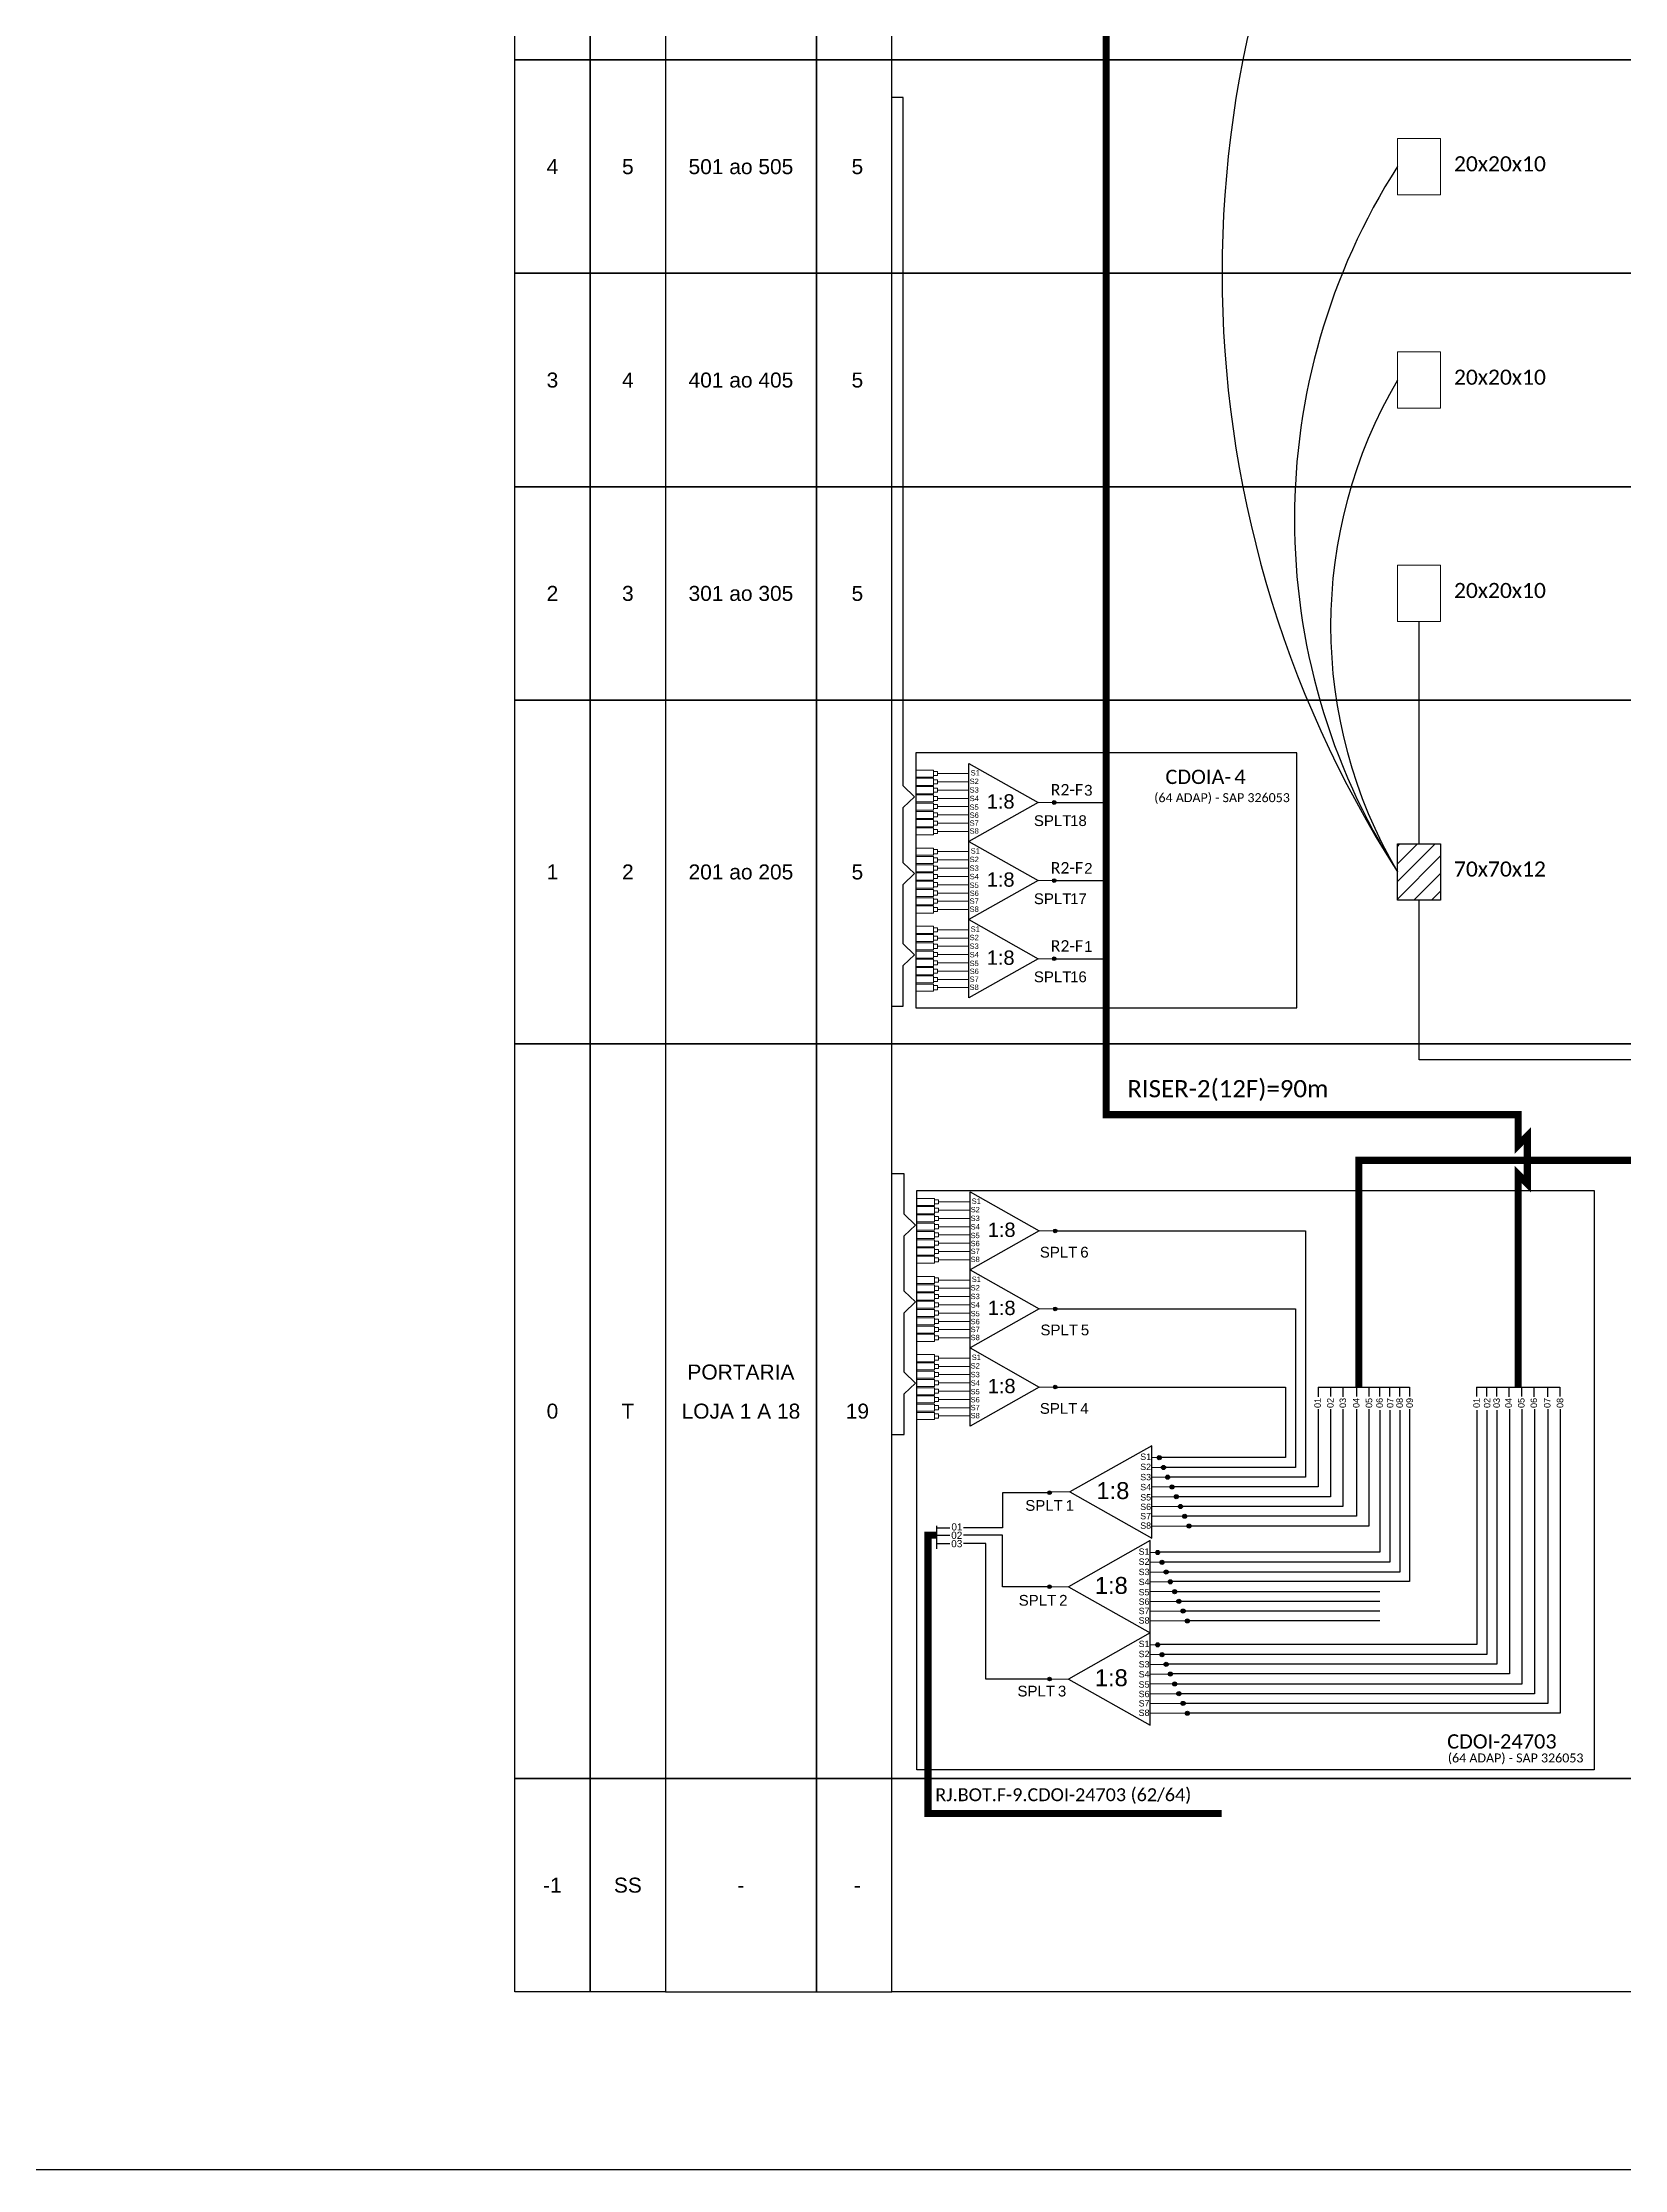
# Model space of a CAD drawing. Extents: x -89 to 749, y 705 to 1299.
# Drawn here: x 330 to 548.5, y 705 to 998.8 of the extents above; entities that cross this region are included whole.
import ezdxf
from ezdxf.enums import TextEntityAlignment as Align

# ---------------------------------------------------------------- set-up
doc = ezdxf.new("R2010")
doc.units = 0
doc.styles.add('ARIAL', font='arial.ttf')
doc.styles.get("Standard").update_dxf_attribs({"font": 'arial.ttf'})
doc.styles.add('WMF-Calibri0', font='calibri.ttf')
doc.linetypes.add('RESERVA', pattern='A,0.5,-0.15,["RESERVA",Standard,S=0.18,R=0,X=0,Y=-0.1],-1.3', length=1.95)

# ---------------------------------------------------------------- blocks, each defined once
blk = doc.blocks.new('SPLT_1-8_DIV_DIR')
h = blk.add_hatch(color=3)
h.dxf.hatch_style = 1
edge = h.paths.add_edge_path()
edge.add_arc((12.77, 4.04), 0.242, 0, 360)
h = blk.add_hatch(color=3)
h.dxf.hatch_style = 1
edge = h.paths.add_edge_path()
edge.add_arc((13.27, 2.88), 0.242, 0, 360)
h = blk.add_hatch(color=3)
h.dxf.hatch_style = 1
edge = h.paths.add_edge_path()
edge.add_arc((13.77, 1.73), 0.242, 0, 360)
h = blk.add_hatch(color=3)
h.dxf.hatch_style = 1
edge = h.paths.add_edge_path()
edge.add_arc((14.27, 0.58), 0.242, 0, 360)
h = blk.add_hatch(color=3)
h.dxf.hatch_style = 1
edge = h.paths.add_edge_path()
edge.add_arc((14.77, -0.58), 0.242, 0, 360)
h = blk.add_hatch(color=3)
h.dxf.hatch_style = 1
edge = h.paths.add_edge_path()
edge.add_arc((15.27, -1.73), 0.242, 0, 360)
h = blk.add_hatch(color=3)
h.dxf.hatch_style = 1
edge = h.paths.add_edge_path()
edge.add_arc((15.77, -2.88), 0.242, 0, 360)
h = blk.add_hatch(color=3)
h.dxf.hatch_style = 1
edge = h.paths.add_edge_path()
edge.add_arc((16.27, -4.04), 0.242, 0, 360)
at = {"color": 1}
blk.add_lwpolyline([(11.89, 5.45), (2.22, 0), (11.89, -5.45), (11.89, 5.45)], dxfattribs=at)
at = {"color": 7, "lineweight": 0}
for points in [[(12.77, 4.04), (11.89, 4.04)], [(11.89, 2.88), (13.27, 2.88)], [(11.89, 1.73), (13.77, 1.73)], [(11.89, 0.58), (14.27, 0.58)], [(11.89, -0.58), (14.77, -0.58)], [(11.89, -1.73), (15.27, -1.73)], [(11.89, -2.88), (15.77, -2.88)], [(11.89, -4.04), (16.27, -4.04)]]:
    blk.add_lwpolyline(points, dxfattribs=at)
at = {"color": 1, "lineweight": 0}
blk.add_lwpolyline([(2.22, 0), (0, 0)], dxfattribs=at)
at = {"color": 3}
for centre in [(12.77, 4.04), (13.27, 2.88), (13.77, 1.73), (14.27, 0.58), (14.77, -0.58), (15.27, -1.73), (15.77, -2.88), (16.27, -4.04)]:
    blk.add_circle(centre, 0.242, dxfattribs=at)
at = {"color": 1, "style": 'ARIAL'}
for s, height, p in [('S1', 0.75, (10.52, 3.77)), ('S2', 0.75, (10.52, 2.58)), ('1:8', 2, (5.35, -0.85)), ('S3', 0.75, (10.52, 1.37)), ('S4', 0.75, (10.52, 0.19)), ('S5', 0.75, (10.52, -1.02)), ('S6', 0.75, (10.52, -2.14)), ('S7', 0.75, (10.52, -3.24)), ('S8', 0.75, (10.52, -4.36))]:
    blk.add_text(s, height=height, dxfattribs=at).set_placement(p)

msp = doc.modelspace()

# ---------------------------------------------------------------- hatches: boundary and pattern name
h = msp.add_hatch(color=3)
h.dxf.hatch_style = 1
edge = h.paths.add_edge_path()
edge.add_arc((469.73, 893.82), 0.254, 0, 360)
h = msp.add_hatch()
h.set_pattern_fill('ANSI31', color=1, scale=0.54)
h.set_pattern_definition([(45, (-352.3151, 110.4325), (-1.2123346, 1.2123346), [])])
h.paths.add_polyline_path([(517.15, 880.35), (523.11, 880.35), (523.11, 888.11), (517.15, 888.11)])
h = msp.add_hatch(color=3)
h.dxf.hatch_style = 1
edge = h.paths.add_edge_path()
edge.add_arc((469.73, 883.03), 0.254, 0, 360)
h = msp.add_hatch(color=3)
h.dxf.hatch_style = 1
edge = h.paths.add_edge_path()
edge.add_arc((469.73, 872.24), 0.254, 0, 360)
h = msp.add_hatch(color=3)
h.dxf.hatch_style = 1
edge = h.paths.add_edge_path()
edge.add_arc((469.73, 872.24), 0.254, 0, 360)
h = msp.add_hatch(color=3)
h.dxf.hatch_style = 1
edge = h.paths.add_edge_path()
edge.add_arc((469.87, 834.66), 0.254, 0, 360)
h = msp.add_hatch(color=3)
h.dxf.hatch_style = 1
edge = h.paths.add_edge_path()
edge.add_arc((469.87, 834.66), 0.254, 0, 360)
h = msp.add_hatch(color=3)
h.dxf.hatch_style = 1
edge = h.paths.add_edge_path()
edge.add_arc((469.87, 823.87), 0.254, 0, 360)
h = msp.add_hatch(color=3)
h.dxf.hatch_style = 1
edge = h.paths.add_edge_path()
edge.add_arc((469.87, 823.87), 0.254, 0, 360)
h = msp.add_hatch(color=3)
h.dxf.hatch_style = 1
edge = h.paths.add_edge_path()
edge.add_arc((469.87, 813.09), 0.254, 0, 360)
h = msp.add_hatch(color=3)
h.dxf.hatch_style = 1
edge = h.paths.add_edge_path()
edge.add_arc((469.87, 813.09), 0.254, 0, 360)
h = msp.add_hatch(color=3)
h.dxf.hatch_style = 1
edge = h.paths.add_edge_path()
edge.add_arc((469.09, 798.49), 0.254, 0, 360)
h = msp.add_hatch(color=3)
h.dxf.hatch_style = 1
edge = h.paths.add_edge_path()
edge.add_arc((469.09, 785.51), 0.254, 0, 360)
h = msp.add_hatch(color=3)
h.dxf.hatch_style = 1
edge = h.paths.add_edge_path()
edge.add_arc((469.09, 772.76), 0.254, 0, 360)

# ---------------------------------------------------------------- linework, layer by layer
at = {"color": 3}
msp.add_line((453.46, 793.62), (455.3, 793.62), dxfattribs=at)
at = {"color": 2}
for p, q in [((462.57, 792.63), (457.22, 792.63)), ((462.57, 785.51), (462.57, 792.63)), ((469.09, 785.51), (462.57, 785.51))]:
    msp.add_line(p, q, dxfattribs=at)
at = {"color": 7}
for p, q in [((460.3, 791.49), (457.22, 791.49)), ((460.3, 772.76), (460.3, 791.49)), ((469.09, 772.76), (460.3, 772.76))]:
    msp.add_line(p, q, dxfattribs=at)
msp.add_lwpolyline([(-89.32, 705.02), (749.25, 705.02), (749.25, 1299.02), (-89.32, 1299.02), (-89.32, 705.02)])
at = {"color": 5, "const_width": 0.99}
msp.add_lwpolyline([(662.18, 1196.84), (662.18, 830.68), (572.76, 830.68), (572.76, 844.4), (511.81, 844.4), (511.81, 813.09)], dxfattribs=at)
at = {"color": 6}
msp.add_lwpolyline([(533.83, 813.09, 0.99, 0.99, 0), (533.83, 842.45, 0.99, 0.99, 0), (535.1, 841.18, 0.99, 0.99, 0), (535.1, 847.78, 0.99, 0.99, 0), (533.83, 846.5, 0.99, 0.99, 0), (533.83, 850.71, 0.99, 0.99, 0), (476.92, 850.71, 0.99, 0.99, 0), (476.92, 1191.79, 0, 0, 0)], format="xyseb", dxfattribs=at)
for points in [[(395.2, 1025.85), (405.62, 1025.85), (405.62, 996.38), (395.2, 996.38)], [(405.62, 1025.85), (416.04, 1025.85), (416.04, 996.38), (405.62, 996.38)], [(436.87, 1025.85), (416.04, 1025.85), (416.04, 996.38), (436.87, 996.38)], [(447.28, 1025.85), (436.87, 1025.85), (436.87, 996.38), (447.28, 996.38)], [(447.28, 1025.85), (691.98, 1025.85), (691.98, 996.38), (447.28, 996.38)], [(395.2, 996.38), (405.62, 996.38), (405.62, 966.91), (395.2, 966.91)], [(405.62, 996.38), (416.04, 996.38), (416.04, 966.91), (405.62, 966.91)], [(436.87, 996.38), (416.04, 996.38), (416.04, 966.91), (436.87, 966.91)], [(447.28, 996.38), (436.87, 996.38), (436.87, 966.91), (447.28, 966.91)], [(447.28, 996.38), (691.98, 996.38), (691.98, 966.91), (447.28, 966.91)], [(395.2, 966.91), (405.62, 966.91), (405.62, 937.44), (395.2, 937.44)], [(405.62, 966.91), (416.04, 966.91), (416.04, 937.44), (405.62, 937.44)], [(436.87, 966.91), (416.04, 966.91), (416.04, 937.44), (436.87, 937.44)], [(447.28, 966.91), (436.87, 966.91), (436.87, 937.44), (447.28, 937.44)], [(447.28, 966.91), (691.98, 966.91), (691.98, 937.44), (447.28, 937.44)], [(395.2, 937.44), (405.62, 937.44), (405.62, 907.97), (395.2, 907.97)], [(405.62, 937.44), (416.04, 937.44), (416.04, 907.97), (405.62, 907.97)], [(436.87, 937.44), (416.04, 937.44), (416.04, 907.97), (436.87, 907.97)], [(447.28, 937.44), (436.87, 937.44), (436.87, 907.97), (447.28, 907.97)], [(447.28, 937.44), (691.98, 937.44), (691.98, 907.97), (447.28, 907.97)], [(395.2, 907.97), (405.62, 907.97), (405.62, 860.5), (395.2, 860.5)], [(405.62, 907.97), (416.04, 907.97), (416.04, 860.5), (405.62, 860.5)], [(436.87, 907.97), (416.04, 907.97), (416.04, 860.5), (436.87, 860.5)], [(447.28, 907.97), (436.87, 907.97), (436.87, 860.5), (447.28, 860.5)], [(447.28, 907.97), (691.98, 907.97), (691.98, 860.5), (447.28, 860.5)], [(395.2, 860.5), (405.62, 860.5), (405.62, 759.03), (395.2, 759.03)], [(405.62, 860.5), (416.04, 860.5), (416.04, 759.03), (405.62, 759.03)], [(436.87, 860.5), (416.04, 860.5), (416.04, 759.03), (436.87, 759.03)], [(447.28, 860.5), (436.87, 860.5), (436.87, 759.03), (447.28, 759.03)], [(447.28, 860.5), (691.98, 860.5), (691.98, 759.03), (447.28, 759.03)], [(395.2, 759.03), (405.62, 759.03), (405.62, 729.56), (395.2, 729.56)], [(405.62, 759.03), (416.04, 759.03), (416.04, 729.56), (405.62, 729.56)], [(436.87, 759.03), (416.04, 759.03), (416.04, 729.56), (436.87, 729.56)], [(447.28, 759.03), (436.87, 759.03), (436.87, 729.56), (447.28, 729.56)], [(447.28, 759.03), (691.98, 759.03), (691.98, 729.56), (447.28, 729.56)]]:
    msp.add_lwpolyline(points, close=True)
at = {"color": 3}
for points in [[(448.88, 891.08), (448.88, 893.13), (450.43, 894.62), (448.88, 896.11), (448.88, 991.17), (447.25, 991.17)], [(520.13, 888.11), (520.13, 918.82)], [(448.88, 876.9), (448.88, 882.51), (450.43, 884), (448.88, 885.49), (448.88, 891.08), (448.88, 891.08)], [(584.08, 852.88), (584.08, 858.28), (520.13, 858.28), (520.13, 880.35)], [(447.24, 865.69), (448.88, 865.69), (448.88, 871.29), (450.43, 872.79), (448.88, 874.28), (448.88, 876.9)], [(449.02, 831.92), (449.02, 833.97), (450.57, 835.46), (449.02, 836.95), (449.02, 842.54), (447.38, 842.54)], [(449.02, 817.74), (449.02, 823.35), (450.57, 824.84), (449.02, 826.33), (449.02, 831.92), (449.02, 831.92)], [(447.38, 806.53), (449.02, 806.53), (449.02, 812.14), (450.57, 813.63), (449.02, 815.12), (449.02, 817.74)], [(469.09, 798.49), (462.57, 798.49), (462.57, 793.62), (457.21, 793.62)]]:
    msp.add_lwpolyline(points, dxfattribs=at)
at = {"color": 0, "lineweight": 0}
for points in [[(517.15, 985.52), (523.11, 985.52), (523.11, 977.76), (517.15, 977.76)], [(517.15, 956.05), (523.11, 956.05), (523.11, 948.29), (517.15, 948.29)], [(517.15, 926.58), (523.11, 926.58), (523.11, 918.82), (517.15, 918.82)]]:
    msp.add_lwpolyline(points, close=True, dxfattribs=at)
at = {"color": 1}
for points in [[(503.23, 900.66), (450.63, 900.66), (450.63, 865.44), (503.23, 865.44)], [(517.15, 888.11), (523.11, 888.11), (523.11, 880.35), (517.15, 880.35)], [(450.77, 840.23), (544.32, 840.23), (544.32, 760.21), (450.77, 760.21)]]:
    msp.add_lwpolyline(points, close=True, dxfattribs=at)
for points in [[(457.96, 899.21), (467.53, 893.82), (457.96, 888.43), (457.96, 899.21)], [(457.96, 888.43), (467.53, 883.03), (457.96, 877.64), (457.96, 888.43)], [(457.96, 877.64), (467.53, 872.24), (457.96, 866.85), (457.96, 877.64)], [(458.1, 840.06), (467.67, 834.66), (458.1, 829.27), (458.1, 840.06)], [(458.1, 829.27), (467.67, 823.87), (458.1, 818.48), (458.1, 829.27)], [(458.1, 818.48), (467.67, 813.09), (458.1, 807.69), (458.1, 818.48)], [(453.46, 793.9), (453.46, 790.76)]]:
    msp.add_lwpolyline(points, dxfattribs=at)
at = {"color": 3, "lineweight": 0}
for points in [[(453.05, 898.3), (450.66, 898.3)], [(453.05, 897.33), (450.66, 897.33)], [(453.05, 897.16), (450.66, 897.16)], [(453.05, 896.19), (450.66, 896.19)], [(453.05, 896.02), (450.66, 896.02)], [(453.05, 898.3), (453.05, 897.33)], [(453.05, 897.16), (453.05, 896.19)], [(453.05, 896.02), (453.05, 895.04)], [(453.62, 897.82), (457.96, 897.82)], [(457.96, 896.67), (453.62, 896.67)], [(453.05, 895.04), (450.66, 895.04)], [(453.05, 894.88), (450.66, 894.88)], [(453.05, 893.9), (450.66, 893.9)], [(453.05, 893.74), (450.66, 893.74)], [(453.05, 894.88), (453.05, 893.9)], [(453.05, 893.74), (453.05, 892.76)], [(457.96, 895.53), (453.62, 895.53)], [(457.96, 894.39), (453.62, 894.39)], [(457.96, 893.25), (453.62, 893.25)], [(453.05, 892.76), (450.66, 892.76)], [(453.05, 892.6), (450.66, 892.6)], [(453.05, 891.62), (450.66, 891.62)], [(453.05, 891.46), (450.66, 891.46)], [(453.05, 890.48), (450.66, 890.48)], [(453.05, 890.31), (450.66, 890.31)], [(453.05, 892.6), (453.05, 891.62)], [(453.05, 891.46), (453.05, 890.48)], [(453.05, 890.31), (453.05, 889.34)], [(457.96, 892.11), (453.62, 892.11)], [(457.96, 890.97), (453.62, 890.97)], [(453.05, 889.34), (450.66, 889.34)], [(453.05, 887.52), (450.66, 887.52)], [(453.05, 887.52), (453.05, 886.54)], [(457.96, 889.83), (453.62, 889.83)], [(453.05, 886.54), (450.66, 886.54)], [(453.05, 886.37), (450.66, 886.37)], [(453.05, 885.4), (450.66, 885.4)], [(453.05, 885.23), (450.66, 885.23)], [(453.05, 884.26), (450.66, 884.26)], [(453.05, 886.37), (453.05, 885.4)], [(453.05, 885.23), (453.05, 884.26)], [(453.62, 887.03), (457.96, 887.03)], [(457.96, 885.89), (453.62, 885.89)], [(457.96, 884.74), (453.62, 884.74)], [(453.05, 884.09), (450.66, 884.09)], [(453.05, 883.11), (450.66, 883.11)], [(453.05, 882.95), (450.66, 882.95)], [(453.05, 881.97), (450.66, 881.97)], [(453.05, 881.81), (450.66, 881.81)], [(453.05, 884.09), (453.05, 883.11)], [(453.05, 882.95), (453.05, 881.97)], [(453.05, 881.81), (453.05, 880.83)], [(457.96, 883.6), (453.62, 883.6)], [(457.96, 882.46), (453.62, 882.46)], [(457.96, 881.32), (453.62, 881.32)], [(453.05, 880.83), (450.66, 880.83)], [(453.05, 880.67), (450.66, 880.67)], [(453.05, 879.69), (450.66, 879.69)], [(453.05, 879.53), (450.66, 879.53)], [(453.05, 878.55), (450.66, 878.55)], [(453.05, 880.67), (453.05, 879.69)], [(453.05, 879.53), (453.05, 878.55)], [(457.96, 880.18), (453.62, 880.18)], [(457.96, 879.04), (453.62, 879.04)], [(453.05, 876.73), (450.66, 876.73)], [(453.05, 875.75), (450.66, 875.75)], [(453.05, 875.59), (450.66, 875.59)], [(453.05, 876.73), (453.05, 875.75)], [(453.05, 875.59), (453.05, 874.61)], [(453.62, 876.24), (457.96, 876.24)], [(453.05, 874.61), (450.66, 874.61)], [(453.05, 874.45), (450.66, 874.45)], [(453.05, 873.47), (450.66, 873.47)], [(453.05, 873.3), (450.66, 873.3)], [(453.05, 874.45), (453.05, 873.47)], [(453.05, 873.3), (453.05, 872.33)], [(457.96, 875.1), (453.62, 875.1)], [(457.96, 873.96), (453.62, 873.96)], [(457.96, 872.82), (453.62, 872.82)], [(453.05, 872.33), (450.66, 872.33)], [(453.05, 872.16), (450.66, 872.16)], [(453.05, 871.19), (450.66, 871.19)], [(453.05, 871.02), (450.66, 871.02)], [(453.05, 870.04), (450.66, 870.04)], [(453.05, 869.88), (450.66, 869.88)], [(453.05, 872.16), (453.05, 871.19)], [(453.05, 871.02), (453.05, 870.04)], [(453.05, 869.88), (453.05, 868.9)], [(457.96, 871.67), (453.62, 871.67)], [(457.96, 870.53), (453.62, 870.53)], [(453.05, 868.9), (450.66, 868.9)], [(453.05, 868.74), (450.66, 868.74)], [(453.05, 867.76), (450.66, 867.76)], [(453.05, 868.74), (453.05, 867.76)], [(457.96, 869.39), (453.62, 869.39)], [(457.96, 868.25), (453.62, 868.25)], [(453.19, 839.15), (450.8, 839.15)], [(453.19, 838.17), (450.8, 838.17)], [(453.19, 838), (450.8, 838)], [(453.19, 839.15), (453.19, 838.17)], [(453.19, 838), (453.19, 837.03)], [(453.76, 838.66), (458.1, 838.66)], [(458.1, 837.52), (453.76, 837.52)], [(453.19, 837.03), (450.8, 837.03)], [(453.19, 836.86), (450.8, 836.86)], [(453.19, 835.89), (450.8, 835.89)], [(453.19, 835.72), (450.8, 835.72)], [(453.19, 834.74), (450.8, 834.74)], [(453.19, 834.58), (450.8, 834.58)], [(453.19, 836.86), (453.19, 835.89)], [(453.19, 835.72), (453.19, 834.74)], [(453.19, 834.58), (453.19, 833.6)], [(458.1, 836.37), (453.76, 836.37)], [(458.1, 835.23), (453.76, 835.23)], [(453.19, 833.6), (450.8, 833.6)], [(453.19, 833.44), (450.8, 833.44)], [(453.19, 832.46), (450.8, 832.46)], [(453.19, 832.3), (450.8, 832.3)], [(453.19, 833.44), (453.19, 832.46)], [(453.19, 832.3), (453.19, 831.32)], [(458.1, 834.09), (453.76, 834.09)], [(458.1, 832.95), (453.76, 832.95)], [(458.1, 831.81), (453.76, 831.81)], [(453.19, 831.32), (450.8, 831.32)], [(453.19, 831.16), (450.8, 831.16)], [(453.19, 830.18), (450.8, 830.18)], [(453.19, 831.16), (453.19, 830.18)], [(458.1, 830.67), (453.76, 830.67)], [(453.19, 828.36), (450.8, 828.36)], [(453.19, 827.38), (450.8, 827.38)], [(453.19, 827.22), (450.8, 827.22)], [(453.19, 826.24), (450.8, 826.24)], [(453.19, 826.08), (450.8, 826.08)], [(453.19, 828.36), (453.19, 827.38)], [(453.19, 827.22), (453.19, 826.24)], [(453.19, 826.08), (453.19, 825.1)], [(453.76, 827.87), (458.1, 827.87)], [(458.1, 826.73), (453.76, 826.73)], [(458.1, 825.59), (453.76, 825.59)], [(453.19, 825.1), (450.8, 825.1)], [(453.19, 824.93), (450.8, 824.93)], [(453.19, 823.96), (450.8, 823.96)], [(453.19, 823.79), (450.8, 823.79)], [(453.19, 822.82), (450.8, 822.82)], [(453.19, 822.65), (450.8, 822.65)], [(453.19, 824.93), (453.19, 823.96)], [(453.19, 823.79), (453.19, 822.82)], [(453.19, 822.65), (453.19, 821.67)], [(458.1, 824.45), (453.76, 824.45)], [(458.1, 823.3), (453.76, 823.3)], [(453.19, 821.67), (450.8, 821.67)], [(453.19, 821.51), (450.8, 821.51)], [(453.19, 820.53), (450.8, 820.53)], [(453.19, 820.37), (450.8, 820.37)], [(453.19, 821.51), (453.19, 820.53)], [(453.19, 820.37), (453.19, 819.39)], [(458.1, 822.16), (453.76, 822.16)], [(458.1, 821.02), (453.76, 821.02)], [(458.1, 819.88), (453.76, 819.88)], [(453.19, 819.39), (450.8, 819.39)], [(453.19, 817.57), (450.8, 817.57)], [(453.19, 817.57), (453.19, 816.59)], [(453.76, 817.08), (458.1, 817.08)], [(453.19, 816.59), (450.8, 816.59)], [(453.19, 816.43), (450.8, 816.43)], [(453.19, 815.45), (450.8, 815.45)], [(453.19, 815.29), (450.8, 815.29)], [(453.19, 814.31), (450.8, 814.31)], [(453.19, 814.15), (450.8, 814.15)], [(453.19, 816.43), (453.19, 815.45)], [(453.19, 815.29), (453.19, 814.31)], [(453.19, 814.15), (453.19, 813.17)], [(458.1, 815.94), (453.76, 815.94)], [(458.1, 814.8), (453.76, 814.8)], [(453.19, 813.17), (450.8, 813.17)], [(453.19, 813), (450.8, 813)], [(453.19, 812.03), (450.8, 812.03)], [(453.19, 811.86), (450.8, 811.86)], [(453.19, 810.89), (450.8, 810.89)], [(453.19, 813), (453.19, 812.03)], [(453.19, 811.86), (453.19, 810.89)], [(458.1, 813.66), (453.76, 813.66)], [(458.1, 812.52), (453.76, 812.52)], [(458.1, 811.37), (453.76, 811.37)], [(453.19, 810.72), (450.8, 810.72)], [(453.19, 809.74), (450.8, 809.74)], [(453.19, 809.58), (450.8, 809.58)], [(453.19, 808.6), (450.8, 808.6)], [(453.19, 810.72), (453.19, 809.74)], [(453.19, 809.58), (453.19, 808.6)], [(458.1, 810.23), (453.76, 810.23)], [(458.1, 809.09), (453.76, 809.09)]]:
    msp.add_lwpolyline(points, dxfattribs=at)
for points in [[(453.62, 898.1), (453.05, 898.1), (453.05, 897.53), (453.62, 897.53)], [(453.62, 896.96), (453.05, 896.96), (453.05, 896.39), (453.62, 896.39)], [(453.62, 895.82), (453.05, 895.82), (453.05, 895.25), (453.62, 895.25)], [(453.62, 894.67), (453.05, 894.67), (453.05, 894.11), (453.62, 894.11)], [(453.62, 893.53), (453.05, 893.53), (453.05, 892.97), (453.62, 892.97)], [(453.62, 892.39), (453.05, 892.39), (453.05, 891.82), (453.62, 891.82)], [(453.62, 891.25), (453.05, 891.25), (453.05, 890.68), (453.62, 890.68)], [(453.62, 890.11), (453.05, 890.11), (453.05, 889.54), (453.62, 889.54)], [(453.62, 887.31), (453.05, 887.31), (453.05, 886.74), (453.62, 886.74)], [(453.62, 886.17), (453.05, 886.17), (453.05, 885.6), (453.62, 885.6)], [(453.62, 885.03), (453.05, 885.03), (453.05, 884.46), (453.62, 884.46)], [(453.62, 883.89), (453.05, 883.89), (453.05, 883.32), (453.62, 883.32)], [(453.62, 882.75), (453.05, 882.75), (453.05, 882.18), (453.62, 882.18)], [(453.62, 881.6), (453.05, 881.6), (453.05, 881.04), (453.62, 881.04)], [(453.62, 880.46), (453.05, 880.46), (453.05, 879.9), (453.62, 879.9)], [(453.62, 879.32), (453.05, 879.32), (453.05, 878.75), (453.62, 878.75)], [(453.62, 876.52), (453.05, 876.52), (453.05, 875.96), (453.62, 875.96)], [(453.62, 875.38), (453.05, 875.38), (453.05, 874.81), (453.62, 874.81)], [(453.62, 874.24), (453.05, 874.24), (453.05, 873.67), (453.62, 873.67)], [(453.62, 873.1), (453.05, 873.1), (453.05, 872.53), (453.62, 872.53)], [(453.62, 871.96), (453.05, 871.96), (453.05, 871.39), (453.62, 871.39)], [(453.62, 870.82), (453.05, 870.82), (453.05, 870.25), (453.62, 870.25)], [(453.62, 869.67), (453.05, 869.67), (453.05, 869.11), (453.62, 869.11)], [(453.62, 868.53), (453.05, 868.53), (453.05, 867.97), (453.62, 867.97)], [(453.76, 838.94), (453.19, 838.94), (453.19, 838.37), (453.76, 838.37)], [(453.76, 837.8), (453.19, 837.8), (453.19, 837.23), (453.76, 837.23)], [(453.76, 836.66), (453.19, 836.66), (453.19, 836.09), (453.76, 836.09)], [(453.76, 835.52), (453.19, 835.52), (453.19, 834.95), (453.76, 834.95)], [(453.76, 834.38), (453.19, 834.38), (453.19, 833.81), (453.76, 833.81)], [(453.76, 833.23), (453.19, 833.23), (453.19, 832.67), (453.76, 832.67)], [(453.76, 832.09), (453.19, 832.09), (453.19, 831.53), (453.76, 831.53)], [(453.76, 830.95), (453.19, 830.95), (453.19, 830.38), (453.76, 830.38)], [(453.76, 828.15), (453.19, 828.15), (453.19, 827.59), (453.76, 827.59)], [(453.76, 827.01), (453.19, 827.01), (453.19, 826.44), (453.76, 826.44)], [(453.76, 825.87), (453.19, 825.87), (453.19, 825.3), (453.76, 825.3)], [(453.76, 824.73), (453.19, 824.73), (453.19, 824.16), (453.76, 824.16)], [(453.76, 823.59), (453.19, 823.59), (453.19, 823.02), (453.76, 823.02)], [(453.76, 822.45), (453.19, 822.45), (453.19, 821.88), (453.76, 821.88)], [(453.76, 821.3), (453.19, 821.3), (453.19, 820.74), (453.76, 820.74)], [(453.76, 820.16), (453.19, 820.16), (453.19, 819.6), (453.76, 819.6)], [(453.76, 817.37), (453.19, 817.37), (453.19, 816.8), (453.76, 816.8)], [(453.76, 816.22), (453.19, 816.22), (453.19, 815.66), (453.76, 815.66)], [(453.76, 815.08), (453.19, 815.08), (453.19, 814.52), (453.76, 814.52)], [(453.76, 813.94), (453.19, 813.94), (453.19, 813.37), (453.76, 813.37)], [(453.76, 812.8), (453.19, 812.8), (453.19, 812.23), (453.76, 812.23)], [(453.76, 811.66), (453.19, 811.66), (453.19, 811.09), (453.76, 811.09)], [(453.76, 810.52), (453.19, 810.52), (453.19, 809.95), (453.76, 809.95)], [(453.76, 809.38), (453.19, 809.38), (453.19, 808.81), (453.76, 808.81)]]:
    msp.add_lwpolyline(points, close=True, dxfattribs=at)
at = {"color": 1, "lineweight": 0}
for points in [[(467.53, 893.82), (469.73, 893.82)], [(467.53, 883.03), (469.73, 883.03)], [(467.53, 872.24), (469.73, 872.24)], [(467.67, 834.66), (469.87, 834.66)], [(467.67, 823.87), (469.87, 823.87)], [(467.67, 813.09), (469.87, 813.09)]]:
    msp.add_lwpolyline(points, dxfattribs=at)
at = {"color": 6}
for points in [[(469.73, 893.82), (476.92, 893.82)], [(469.73, 883.03), (476.92, 883.03)], [(469.73, 872.24), (476.92, 872.24)], [(528.08, 813.09), (528.08, 811.78)], [(528.08, 813.09), (539.57, 813.08)], [(529.46, 813.09), (529.46, 811.78)], [(530.84, 813.09), (530.84, 811.78)], [(532.56, 813.09), (532.56, 811.75)], [(534.29, 813.09), (534.29, 811.76)], [(536.01, 813.09), (536.01, 811.75)], [(537.88, 813.09), (537.88, 811.75)], [(539.57, 813.09), (539.57, 811.76)], [(528.14, 809.87), (528.12, 777.52), (484.31, 777.52)], [(529.52, 809.87), (529.52, 776.13), (484.89, 776.13)], [(530.89, 809.87), (530.89, 774.79), (485.48, 774.79)], [(532.62, 810.04), (532.62, 773.47), (486.06, 773.47)], [(534.34, 810.04), (534.34, 772.07), (486.65, 772.07)], [(536.07, 810.04), (536.07, 770.72), (487.23, 770.72)], [(537.94, 810.04), (537.94, 769.39), (487.82, 769.39)], [(539.62, 810.04), (539.62, 768.03), (488.4, 768.03)]]:
    msp.add_lwpolyline(points, dxfattribs=at)
at = {"color": 7}
for points in [[(469.87, 834.66), (504.45, 834.66), (504.45, 809.84), (504.45, 800.63), (485.71, 800.63)], [(469.87, 823.87), (503.07, 823.87), (503.07, 801.98), (484.84, 801.98)], [(469.87, 813.09), (501.7, 813.09), (501.7, 809.84), (501.68, 803.37), (484.53, 803.37)], [(453.46, 791.49), (455.3, 791.49)]]:
    msp.add_lwpolyline(points, dxfattribs=at)
at = {"color": 5}
for points in [[(506.18, 813.09), (506.18, 811.75)], [(506.18, 813.09), (517.44, 813.09)], [(507.9, 813.09), (507.9, 811.76)], [(509.63, 813.09), (509.63, 811.75)], [(511.5, 813.09), (511.5, 811.76)], [(513.18, 813.09), (513.18, 811.76)], [(514.69, 813.09), (514.69, 811.78)], [(516.06, 813.09), (516.06, 811.78)], [(517.44, 813.09), (517.44, 811.78)], [(517.44, 813.09), (518.8, 813.09), (518.8, 811.76)], [(514.74, 809.87), (514.72, 790.27), (484.31, 790.27)], [(516.12, 809.87), (516.12, 788.88), (484.89, 788.88)], [(517.5, 809.87), (517.5, 787.54), (485.48, 787.54)], [(518.8, 810.02), (518.8, 786.22), (514.72, 786.22), (486.06, 786.22)], [(506.18, 810.02), (506.18, 799.32), (486.29, 799.32)], [(507.9, 810.02), (507.9, 797.92), (486.88, 797.92)], [(509.63, 810.02), (509.62, 796.57), (487.46, 796.57)], [(511.5, 810.02), (511.49, 795.23), (488.05, 795.23)], [(513.18, 810.02), (513.18, 793.88), (488.63, 793.88)], [(483.97, 803.37), (483.97, 803.37)], [(483.75, 790.27), (483.74, 790.27)], [(483.75, 777.52), (483.74, 777.52)]]:
    msp.add_lwpolyline(points, dxfattribs=at)
at = {"color": 1, "const_width": 0.99}
msp.add_lwpolyline([(453.46, 792.63), (452.3, 792.63), (452.3, 754.19), (492.89, 754.19)], dxfattribs=at)
at = {"color": 2}
msp.add_lwpolyline([(453.46, 792.63), (455.3, 792.63)], dxfattribs=at)
at = {"color": 8, "linetype": 'RESERVA', "ltscale": 4}
for points in [[(514.71, 784.82), (486.65, 784.82)], [(514.71, 783.47), (487.23, 783.47)], [(514.71, 782.13), (487.82, 782.13)], [(514.71, 780.78), (488.4, 780.78)]]:
    msp.add_lwpolyline(points, dxfattribs=at)
at = {"color": 3}
for centre in [(469.73, 893.82), (469.73, 883.03), (469.73, 872.24), (469.73, 872.24), (469.87, 834.66), (469.87, 834.66), (469.87, 823.87), (469.87, 823.87), (469.87, 813.09), (469.87, 813.09), (469.09, 798.49), (469.09, 785.51), (469.09, 772.76)]:
    msp.add_circle(centre, 0.254, dxfattribs=at)
for centre, radius, start, end in [((646.11, 966.91), 153.18, 147.3365, 212.6635), ((593.4, 932.94), 90.48, 147.4312, 212.5688), ((574.98, 918.2), 67.06, 149.567, 210.433)]:
    msp.add_arc(centre, radius, start, end, dxfattribs=at)

# ---------------------------------------------------------------- block references
at = {"xscale": 1.17, "yscale": 1.17, "zscale": 1.17}
for p in [(469.31, 798.61), (469.09, 785.51), (469.09, 772.76)]:
    msp.add_blockref('SPLT_1-8_DIV_DIR', p, dxfattribs=at)

# ---------------------------------------------------------------- texts
at = {"style": 'ARIAL'}
for s, height, p in [('4', 2.07, (400.41, 981.64)), ('5', 2.07, (410.83, 981.64)), ('501 ao 505', 2.07, (426.45, 981.64)), ('5', 2.07, (442.54, 981.64)), ('3', 2.07, (400.41, 952.17)), ('4', 2.07, (410.83, 952.17)), ('401 ao 405', 2.07, (426.45, 952.17)), ('5', 2.07, (442.54, 952.17)), ('2', 2.07, (400.41, 922.7)), ('3', 2.07, (410.83, 922.7)), ('301 ao 305', 2.07, (426.45, 922.7)), ('5', 2.07, (442.54, 922.7)), ('1', 2.07, (400.41, 884.23)), ('2', 2.07, (410.83, 884.23)), ('201 ao 205', 2.07, (426.45, 884.23)), ('5', 2.07, (442.54, 884.23)), ('PORTARIA', 2.07, (426.45, 815.16)), ('0', 2.07, (400.41, 809.76)), ('T', 2.07, (410.83, 809.76)), ('LOJA 1 A 18', 2.07, (426.45, 809.76)), ('19', 2.07, (442.54, 809.76)), ('01', 0.99, (456.3, 793.77)), ('02', 0.99, (456.27, 792.61)), ('03', 0.99, (456.27, 791.46)), ('-1', 2.07, (400.41, 744.29)), ('SS', 2.07, (410.83, 744.29)), ('-', 2.07, (426.45, 744.29)), ('-', 2.07, (442.54, 744.29))]:
    msp.add_text(s, height=height, dxfattribs=at).set_placement(p, align=Align.MIDDLE_CENTER)
at = {"style": 'WMF-Calibri0'}
for p in [(524.96, 980.99), (524.96, 951.52), (524.96, 922.06)]:
    msp.add_text('20x20x10', height=2.085, dxfattribs=at).set_placement(p)
at = {"color": 1}
for s, height, style, p in [('S2', 0.743, 'ARIAL', (458.05, 896.37)), ('S1', 0.743, 'ARIAL', (458.19, 897.55)), ('CDOIA-', 1.98, 'WMF-Calibri0', (485.1, 896.37)), ('S3', 0.743, 'ARIAL', (458.04, 895.18)), ('S5', 0.743, 'ARIAL', (458.04, 892.81)), ('S4', 0.743, 'ARIAL', (458.05, 894.01)), ('1:8', 1.98, 'ARIAL', (460.41, 892.98)), ('S6', 0.743, 'ARIAL', (458.05, 891.7)), ('S7', 0.743, 'ARIAL', (458.04, 890.61)), ('S8', 0.743, 'ARIAL', (458.04, 889.51)), ('S1', 0.743, 'ARIAL', (458.19, 886.76)), ('S3', 0.743, 'ARIAL', (458.04, 884.39)), ('S2', 0.743, 'ARIAL', (458.05, 885.59)), ('70x70x12', 2.085, 'WMF-Calibri0', (524.96, 883.59)), ('S5', 0.743, 'ARIAL', (458.04, 882.02)), ('S6', 0.743, 'ARIAL', (458.05, 880.91)), ('S4', 0.743, 'ARIAL', (458.05, 883.22)), ('1:8', 1.98, 'ARIAL', (460.41, 882.19)), ('S7', 0.743, 'ARIAL', (458.04, 879.83)), ('S8', 0.743, 'ARIAL', (458.04, 878.72)), ('S2', 0.743, 'ARIAL', (458.05, 874.8)), ('S1', 0.743, 'ARIAL', (458.19, 875.97)), ('S3', 0.743, 'ARIAL', (458.04, 873.6)), ('S4', 0.743, 'ARIAL', (458.05, 872.43)), ('1:8', 1.98, 'ARIAL', (460.41, 871.4)), ('S5', 0.743, 'ARIAL', (458.04, 871.23)), ('S6', 0.743, 'ARIAL', (458.05, 870.13)), ('S7', 0.743, 'ARIAL', (458.04, 869.04)), ('S8', 0.743, 'ARIAL', (458.04, 867.93)), ('S2', 0.743, 'ARIAL', (458.19, 837.22)), ('S1', 0.743, 'ARIAL', (458.33, 838.39)), ('S5', 0.743, 'ARIAL', (458.18, 833.65)), ('S3', 0.743, 'ARIAL', (458.18, 836.02)), ('S4', 0.743, 'ARIAL', (458.19, 834.85)), ('1:8', 1.98, 'ARIAL', (460.55, 833.82)), ('S6', 0.743, 'ARIAL', (458.18, 832.54)), ('S7', 0.743, 'ARIAL', (458.18, 831.46)), ('S8', 0.743, 'ARIAL', (458.18, 830.35)), ('S3', 0.743, 'ARIAL', (458.18, 825.23)), ('S2', 0.743, 'ARIAL', (458.19, 826.43)), ('S1', 0.743, 'ARIAL', (458.33, 827.6)), ('S5', 0.743, 'ARIAL', (458.18, 822.86)), ('S4', 0.743, 'ARIAL', (458.19, 824.06)), ('1:8', 1.98, 'ARIAL', (460.55, 823.03)), ('S6', 0.743, 'ARIAL', (458.18, 821.76)), ('S7', 0.743, 'ARIAL', (458.18, 820.67)), ('S8', 0.743, 'ARIAL', (458.18, 819.56)), ('S1', 0.743, 'ARIAL', (458.33, 816.82)), ('S3', 0.743, 'ARIAL', (458.18, 814.44)), ('S4', 0.743, 'ARIAL', (458.19, 813.28)), ('S2', 0.743, 'ARIAL', (458.19, 815.64)), ('1:8', 1.98, 'ARIAL', (460.55, 812.24)), ('S5', 0.743, 'ARIAL', (458.18, 812.08)), ('S6', 0.743, 'ARIAL', (458.18, 810.97)), ('S7', 0.743, 'ARIAL', (458.18, 809.88)), ('S8', 0.743, 'ARIAL', (458.18, 808.77)), ('CDOI-24703', 1.98, 'WMF-Calibri0', (524.02, 763.15))]:
    msp.add_text(s, height=height, dxfattribs=dict(at, style=style)).set_placement(p)
at = {"color": 6, "style": 'WMF-Calibri0'}
for s, height, p in [('R2-F', 1.584, (469.25, 894.79)), ('R2-F', 1.584, (469.25, 884.01)), ('R2-F', 1.584, (469.25, 873.22)), ('RISER-2(12F)=90m', 2.3811, (479.83, 853.1))]:
    msp.add_text(s, height=height, dxfattribs=at).set_placement(p)
at = {"color": 6, "style": 'ARIAL'}
for s, p in [('3', (474.45, 894.76)), ('2', (474.45, 883.97)), ('1', (474.45, 873.18))]:
    msp.add_text(s, height=1.49, dxfattribs=at).set_placement(p, align=Align.CENTER)
at = {"color": 7, "style": 'WMF-Calibri0'}
msp.add_text('4', height=1.98, dxfattribs=at).set_placement((494.62, 896.37))
at = {"color": 1, "style": 'WMF-Calibri0'}
for p in [(492.92, 893.87), (533.48, 761.24)]:
    msp.add_text('(64 ADAP) - SAP 326053', height=1.2375, dxfattribs=at).set_placement(p, align=Align.CENTER)
at = {"color": 7, "style": 'ARIAL'}
for s, height, p in [('SPLT', 1.485, (469.52, 890.57)), ('18', 1.485, (473.08, 890.57)), ('SPLT', 1.485, (469.52, 879.78)), ('17', 1.485, (473.08, 879.78)), ('SPLT', 1.485, (469.52, 869)), ('16', 1.485, (473.08, 869)), ('SPLT', 1.485, (470.34, 830.97)), ('6', 1.49, (473.91, 830.97)), ('SPLT', 1.485, (470.43, 820.23)), ('5', 1.49, (473.99, 820.23)), ('SPLT', 1.485, (470.34, 809.39)), ('4', 1.49, (473.91, 809.39)), ('SPLT', 1.485, (468.33, 795.99)), ('1', 1.49, (471.9, 795.99)), ('SPLT', 1.485, (467.42, 782.89)), ('2', 1.49, (470.99, 782.89)), ('SPLT', 1.485, (467.25, 770.35)), ('3', 1.49, (470.82, 770.35))]:
    msp.add_text(s, height=height, dxfattribs=at).set_placement(p, align=Align.CENTER)
at = {"style": 'ARIAL'}
for s, p in [('01', (506.12, 810.89)), ('02', (507.88, 810.89)), ('03', (509.6, 810.89)), ('04', (511.46, 810.89)), ('05', (513.22, 810.89)), ('06', (514.68, 810.89)), ('07', (516.14, 810.89)), ('08', (517.45, 810.89)), ('09', (518.83, 810.89)), ('01', (528.08, 810.89)), ('02', (529.54, 810.89)), ('03', (530.85, 810.89)), ('04', (532.5, 810.89)), ('05', (534.26, 810.89)), ('06', (535.99, 810.89)), ('07', (537.85, 810.89)), ('08', (539.61, 810.89))]:
    msp.add_text(s, height=0.893, rotation=90, dxfattribs=at).set_placement(p, align=Align.MIDDLE_CENTER)
at = {"color": 1, "style": 'WMF-Calibri0'}
msp.add_text('RJ.BOT.F-9.CDOI-24703 (62/64)', height=1.782, dxfattribs=at).set_placement((470.99, 756.78), align=Align.MIDDLE_CENTER)

doc.saveas('drawing.dxf')
